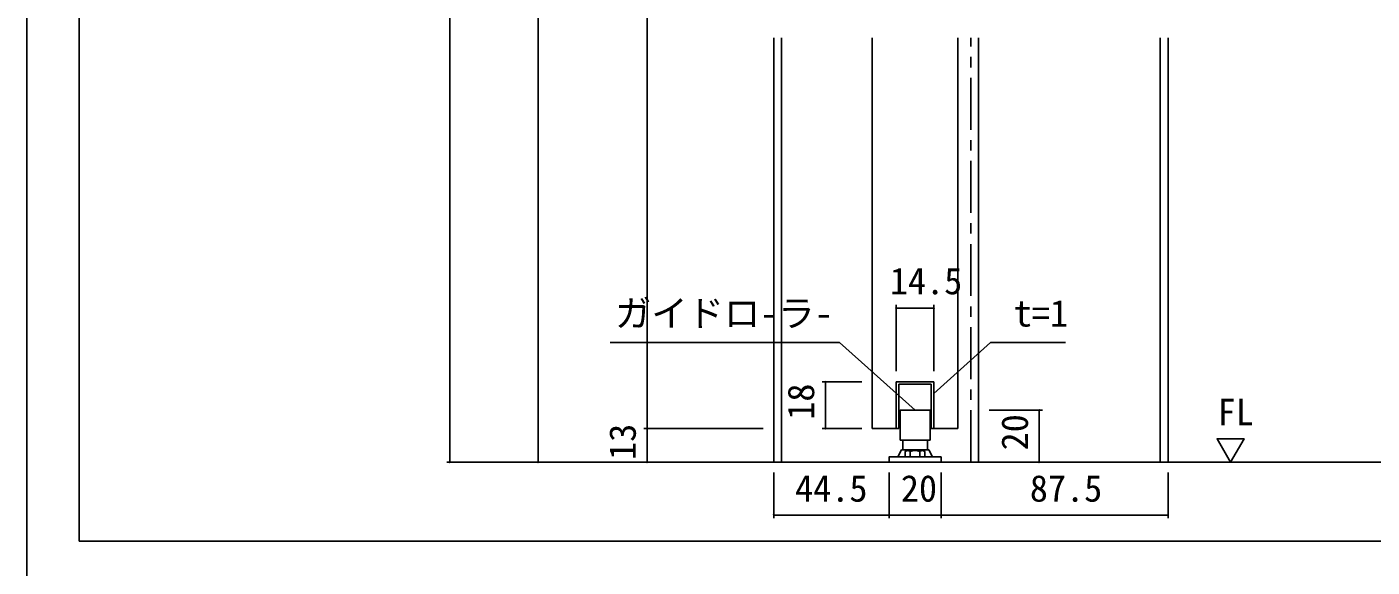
# Model space of a CAD drawing. Units: millimetres, scale not verified. Extents: x -800 to 800, y -554 to 554.
# Drawn here: x -800 to -282, y -37 to 171 of the extents above; entities that cross this region are included whole.
import ezdxf
from ezdxf.enums import TextEntityAlignment as Align

# ---------------------------------------------------------------- set-up
doc = ezdxf.new("R2010")
doc.units = ezdxf.units.MM
doc.header["$LTSCALE"] = 4
doc.linetypes.add('CHAIN1', pattern=[8, 5, -1, 1, -1])
for name, color, linetype, lineweight in [('1-0', 7, 'Continuous', 25), ('1-3_0', 7, 'Continuous', 25), ('2-0', 7, 'Continuous', 25)]:
    doc.layers.add(name, color=color, linetype=linetype, lineweight=lineweight)
doc.styles.add('ＭＳ ゴシック', font='')
doc.styles.get('ＭＳ ゴシック').set_extended_font_data('MS Gothic')

msp = doc.modelspace()

# ---------------------------------------------------------------- linework, layer by layer
at = {"layer": '1-0'}
msp.add_lwpolyline([(152.147, -26.723), (-779.853, -26.723), (-779.853, 534.277)], dxfattribs=at)
msp.add_lwpolyline([(152.147, -26.723), (-779.853, -26.723), (-779.853, 534.277)], dxfattribs=at)
at = {"layer": '1-3_0'}
msp.add_lwpolyline([(-800, -554), (800, -554), (800, 554), (-800, 554)], close=True, dxfattribs=at)
at = {"layer": '2-0'}
for p, q in [((-636.958, 448.653), (-636.958, 3.653)), ((-602.983, 412.653), (-602.983, 3.653)), ((-560.995, 378.653), (-560.995, 16.653)), ((-512.177, 167.021), (-512.177, 3.653)), ((-509.177, 167.021), (-509.177, 3.653)), ((-474.177, 167.021), (-474.177, 16.653)), ((-441.177, 167.021), (-441.177, 16.653)), ((-433.177, 167.021), (-433.177, 3.653)), ((-363.177, 167.021), (-363.177, 3.653)), ((-360.177, 167.021), (-360.177, 3.653)), ((-465.084, 62.961), (-464.771, 62.961)), ((-464.927, 38.653), (-464.927, 64.211)), ((-464.927, 62.961), (-450.427, 62.961)), ((-450.271, 62.961), (-450.584, 62.961)), ((-450.427, 38.653), (-450.427, 64.211)), ((-486.749, 49.711), (-575.23, 49.711)), ((-457.677, 23.653), (-486.749, 49.711)), ((-478.177, 34.653), (-493.485, 34.653)), ((-492.235, 34.809), (-492.235, 34.497)), ((-492.235, 16.653), (-492.235, 34.653)), ((-464.927, 16.653), (-464.927, 34.653)), ((-450.427, 34.653), (-464.927, 34.653)), ((-463.927, 16.653), (-463.927, 33.653)), ((-451.427, 33.653), (-463.927, 33.653)), ((-451.427, 16.653), (-451.427, 33.653)), ((-450.427, 16.653), (-450.427, 34.653)), ((-429.177, 23.653), (-408.609, 23.653)), ((-409.859, 23.809), (-409.859, 23.497)), ((-409.859, 3.653), (-409.859, 23.653)), ((-516.177, 16.653), (-562.245, 16.653)), ((-516.177, 16.653), (-562.245, 16.653)), ((-560.995, 16.497), (-560.995, 16.809)), ((-560.995, 16.809), (-560.995, 16.497)), ((-560.995, 16.653), (-560.995, 3.653)), ((-478.177, 16.653), (-493.485, 16.653)), ((-492.235, 16.497), (-492.235, 16.809)), ((-464.927, 16.653), (-474.177, 16.653)), ((-463.927, 16.653), (-464.927, 16.653)), ((-451.427, 16.653), (-450.427, 16.653)), ((-441.177, 16.653), (-450.427, 16.653)), ((-462.431, 8.46), (-462.431, 12.159)), ((-452.924, 12.159), (-452.924, 8.46)), ((-464.354, 5.692), (-462.931, 8.46)), ((-452.424, 8.46), (-462.931, 8.46)), ((-452.424, 8.46), (-450.979, 5.654)), ((-516.177, 3.653), (-638.208, 3.653)), ((-636.958, 3.497), (-636.958, 3.809)), ((-516.177, 3.653), (-604.233, 3.653)), ((-602.983, 3.497), (-602.983, 3.809)), ((-36.529, 3.653), (-593.177, 3.653)), ((-516.177, 3.653), (-562.245, 3.653)), ((-560.995, 3.497), (-560.995, 3.809)), ((-443.677, 3.653), (-408.609, 3.653)), ((-409.859, 3.497), (-409.859, 3.809)), ((-512.177, -0.347), (-512.177, -17.954)), ((-467.677, -0.347), (-467.677, -17.954)), ((-447.677, -0.347), (-447.677, -17.954)), ((-360.177, -0.347), (-360.177, -17.954)), ((-512.334, -16.704), (-512.021, -16.704)), ((-512.177, -16.704), (-467.677, -16.704)), ((-467.834, -16.704), (-467.521, -16.704)), ((-467.677, -16.704), (-447.677, -16.704)), ((-447.521, -16.704), (-447.834, -16.704)), ((-360.177, -16.704), (-447.677, -16.704)), ((-360.021, -16.704), (-360.334, -16.704))]:
    msp.add_line(p, q, dxfattribs=at)
at = {"layer": '2-0', "linetype": 'CHAIN1'}
msp.add_line((-436.177, 3.653), (-436.177, 167.021), dxfattribs=at)
at = {"layer": '2-0'}
for points in [[(-450.427, 30.151), (-428.606, 49.711), (-399.761, 49.711)], [(-453.922, 5.654), (-453.922, 7.808), (-454.525, 8.156), (-460.83, 8.156), (-461.433, 7.808), (-461.433, 5.654)], [(-459.555, 5.654), (-459.555, 7.808), (-459.681, 7.881)], [(-455.674, 7.881), (-455.8, 7.808), (-455.8, 5.654)]]:
    msp.add_lwpolyline(points, dxfattribs=at)
for points in [[(-463.431, 12.159), (-451.923, 12.159), (-451.923, 23.653), (-463.431, 23.653)], [(-336.059, 3.653), (-341.255, 12.653), (-330.863, 12.653)], [(-467.677, 3.653), (-447.677, 3.653), (-447.677, 5.654), (-467.677, 5.654)]]:
    msp.add_lwpolyline(points, close=True, dxfattribs=at)
for centre, radius, start, end in [((-464.927, 62.961), 0.156, 0, 180), ((-450.427, 62.961), 0.156, 180, 0), ((-492.235, 34.653), 0.156, 270, 90), ((-409.859, 23.653), 0.156, 270, 90), ((-560.995, 16.653), 0.156, 90, 270), ((-560.995, 16.653), 0.156, 270, 90), ((-492.235, 16.653), 0.156, 90, 270), ((-460.494, 6.472), 1.626, 60, 120), ((-457.677, 1.884), 6.214, 72.41206, 107.58794), ((-454.861, 6.472), 1.626, 60, 120), ((-636.958, 3.653), 0.156, 90, 270), ((-602.983, 3.653), 0.156, 90, 270), ((-560.995, 3.653), 0.156, 90, 270), ((-409.859, 3.653), 0.156, 90, 270), ((-512.177, -16.704), 0.156, 0, 180), ((-467.677, -16.704), 0.156, 0, 180), ((-447.677, -16.704), 0.156, 180, 0), ((-360.177, -16.704), 0.156, 0, 180)]:
    msp.add_arc(centre, radius, start, end, dxfattribs=at)

# ---------------------------------------------------------------- texts
at = {"layer": '2-0', "style": 'ＭＳ ゴシック'}
for s, p in [('14.5', (-467.397, 65.211)), ('ガイドロ-ラ-', (-573.327, 52.775)), ('t=1', (-419.646, 52.775)), ('FL', (-341.102, 14.774)), ('44.5', (-503.927, -14.632)), ('20', (-463.157, -14.632)), ('87.5', (-413.444, -14.632))]:
    msp.add_text(s, height=10.26, dxfattribs=at).set_placement(p, align=Align.BOTTOM_LEFT)
for s, p in [('18', (-493.47, 19.971)), ('20', (-411.094, 8.174)), ('13', (-562.23, 4.511))]:
    msp.add_text(s, height=10.26, rotation=90, dxfattribs=at).set_placement(p, align=Align.BOTTOM_LEFT)

doc.saveas('drawing.dxf')
